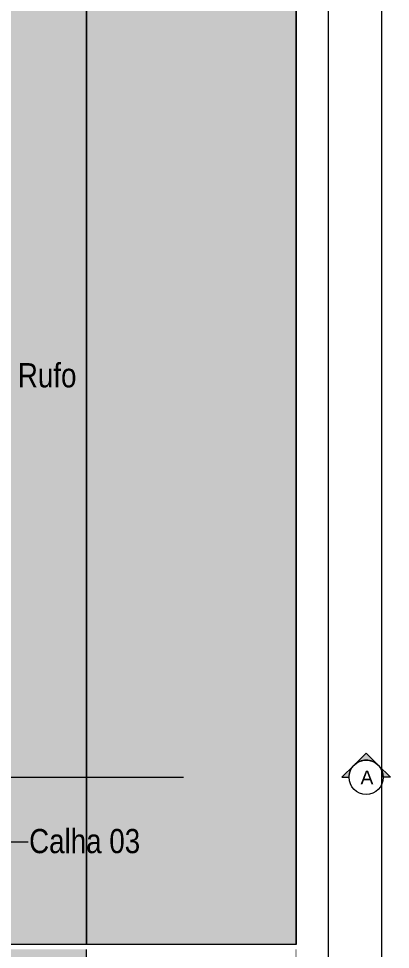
# Model space of a CAD drawing. Header units: metres. Extents: x -77 to -16.6, y -68.5 to -27.7.
# Drawn here: x -43.43 to -41.13, y -56.63 to -50.86 of the extents above; entities that cross this region are included whole.
import ezdxf

# ---------------------------------------------------------------- set-up
doc = ezdxf.new("R2010")
doc.units = ezdxf.units.M
doc.header["$MEASUREMENT"] = 0
doc.linetypes.add('Dot & Dashed', pattern=[0.012, 0.01, -0.001, 0, -0.001])
doc.linetypes.add('Wipeout_Contour', pattern=[1, 0, -1])
for name, color, linetype, lineweight in [('01_PLANTA COBERTURA_5_0_Caneta_No__7', 7, 'Continuous', 13), ('01_PLANTA COBERTURA_5_COBERTURA-LINHAS.EXEC_Caneta_No__241', 7, 'Continuous', 13), ('01_PLANTA COBERTURA_5_LAJES.EST_Caneta_No__241', 7, 'Continuous', 13), ('01_PLANTA COBERTURA_5_LAJES.EST_Caneta_No__98', 7, 'Continuous', 0), ('01_PLANTA COBERTURA_5_LAJES.EST_Caneta_No__99', 7, 'Continuous', 20), ('01_PLANTA COBERTURA_5_PAREDE CONSTRUIR_Caneta_No__241', 7, 'Continuous', 13), ('01_PLANTA COBERTURA_5_TERRENO.ARQ_Caneta_No__241', 7, 'Continuous', 13)]:
    doc.layers.add(name, color=color, linetype=linetype, lineweight=lineweight)
doc.layers.add('01_PLANTA COBERTURA_5_COTAS IMPLANTAÇÃO.EXEC_Caneta_No__25', color=7, linetype='Continuous', lineweight=13, true_color=0x982312)
doc.layers.add('01_PLANTA COBERTURA_5_LAJES.EST_Caneta_No__18', color=7, linetype='Continuous', lineweight=0, true_color=0xdfdfdf)
for name, color, linetype in [('01_PLANTA COBERTURA_5_LAJES.EST', 7, 'Continuous'), ('01_PLANTA COBERTURA_5_PAREDE CONSTRUIR', 7, 'Continuous'), ('01_PLANTA COBERTURA_5_TERRENO.ARQ', 7, 'Continuous')]:
    doc.layers.add(name, color=color, linetype=linetype)
doc.styles.add('GENERATED_STYLE_1', font='arial.ttf')
doc.styles.add('GENERATED_STYLE_2', font='ARIALN.TTF')

msp = doc.modelspace()

# ---------------------------------------------------------------- hatches: boundary and pattern name
at = {"layer": '01_PLANTA COBERTURA_5_LAJES.EST', "linetype": 'Continuous', "lineweight": 0, "true_color": 0x000000}
for points in [[(-41.2062, -55.4893), (-41.2812, -55.4143), (-41.3562, -55.4893, -0.414214)], [(-41.4312, -55.5643), (-41.3873, -55.5643, -0.198912), (-41.3562, -55.4893)], [(-41.1312, -55.5643), (-41.2062, -55.4893, -0.198912), (-41.1751, -55.5643)]]:
    msp.add_hatch(color=18, dxfattribs=at).paths.add_polyline_path(points)
at = {"layer": '01_PLANTA COBERTURA_5_LAJES.EST_Caneta_No__18', "linetype": 'Continuous', "lineweight": 0, "true_color": 0xdfdfdf}
h = msp.add_hatch(dxfattribs=at)
h.set_pattern_fill('Piso_Externo__0005', color=254, style=0, pattern_type=2)
h.set_pattern_definition([(45, (0, 0.6), (-0.1909188, 0.1909188), [0, -0.18, 0, -0.27]), (110, (0.6, 0.6), (0.253717, 0.09234544), [0, -0.132, 0, -0.228])])
h.paths.add_polyline_path([(-76.514, -65.1016), (-73.814, -65.1016, -0.414214), (-75.814, -67.1016), (-66.814, -67.1016, -0.414214), (-68.814, -65.1016), (-68.814, -62.301), (-68.814, -45.4002, -0.414214), (-66.514, -43.1002), (-65.914, -43.1002), (-65.914, -42.3002), (-66.514, -42.3002), (-66.514, -38.2041), (-65.114, -38.2041), (-65.114, -36.7038), (-66.514, -36.7038), (-66.514, -32.5997), (-65.114, -32.5997), (-56.714, -32.5997), (-53.814, -32.5997), (-44.014, -32.5997), (-44.014, -42.3002), (-53.814, -42.3002), (-53.814, -47.1002), (-44.014, -47.1002), (-44.014, -50.8516), (-45.6136, -50.8516), (-45.6136, -52.3506), (-44.014, -52.3506), (-44.014, -60.3006), (-48.9163, -60.3006), (-48.9163, -61.1006), (-44.3609, -61.1006), (-44.3609, -67.1016), (-44.014, -67.1016), (-41.514, -67.1016), (-41.514, -28.1016), (-41.714, -28.1016), (-41.714, -60.3006), (-43.014, -60.3006), (-43.014, -30.0016), (-66.514, -30.0016), (-66.514, -28.1016), (-76.514, -28.1016)])
h.paths.add_polyline_path([(-73.814, -45.1016), (-76.314, -45.1016), (-76.314, -43.0892), (-75.7984, -43.0908, -0.414214), (-73.8139, -45.0876)], flags=0)
h.paths.add_polyline_path([(-73.814, -45.5846, -0.009328), (-73.814, -45.6604)], flags=0)
h.paths.add_polyline_path([(-52.814, -46.3002), (-52.814, -43.1002), (-44.014, -43.1002), (-44.014, -46.3002)], flags=0)
h.paths.add_polyline_path([(-67.714, -34.1), (-76.314, -34.1), (-76.314, -32.5997), (-67.714, -32.5997)], flags=0)
at = {"layer": '01_PLANTA COBERTURA_5_TERRENO.ARQ', "linetype": 'Continuous', "lineweight": 0, "true_color": 0xc5d9be}
msp.add_hatch(color=9, dxfattribs=at).paths.add_polyline_path([(-66.514, -28.3016), (-66.514, -30.0016), (-43.014, -30.0016), (-43.014, -56.6006), (-41.714, -56.6006), (-41.714, -28.3016), (-43.014, -28.3016)])

# ---------------------------------------------------------------- linework, layer by layer
at = {"layer": '01_PLANTA COBERTURA_5_COBERTURA-LINHAS.EXEC_Caneta_No__241', "color": 7, "linetype": 'Continuous', "lineweight": 13, "ltscale": 1000}
msp.add_line((-44.8397, -55.965), (-43.3735, -55.965), dxfattribs=at)
at = {"layer": '01_PLANTA COBERTURA_5_COTAS IMPLANTAÇÃO.EXEC_Caneta_No__25', "color": 24, "linetype": 'Continuous', "lineweight": 13, "ltscale": 1000, "true_color": 0x982312}
msp.add_line((-41.1833, -67.0891), (-41.1833, -28.1141), dxfattribs=at)
at = {"layer": '01_PLANTA COBERTURA_5_LAJES.EST_Caneta_No__241', "color": 7, "linetype": 'Continuous', "lineweight": 13, "ltscale": 1000, "flags": 128}
for points in [[(-53.814, -42.3002), (-53.814, -47.1002), (-44.014, -47.1002), (-44.014, -50.8516), (-45.6136, -50.8516), (-45.6136, -52.3506), (-44.014, -52.3506), (-44.014, -60.3006), (-48.9163, -60.3006), (-48.9163, -61.1006), (-44.3609, -61.1006), (-44.3609, -67.1016), (-44.014, -67.1016), (-41.514, -67.1016), (-41.514, -28.1016)], [(-41.714, -28.1016), (-41.714, -60.3006), (-43.014, -60.3006), (-43.014, -30.0016)]]:
    msp.add_lwpolyline(points, dxfattribs=at)
at = {"layer": '01_PLANTA COBERTURA_5_LAJES.EST_Caneta_No__98', "color": 7, "linetype": 'Continuous', "lineweight": 0, "ltscale": 1000, "flags": 128}
for points in [[(-41.2062, -55.4893, 0.414214), (-41.3562, -55.4893), (-41.2812, -55.4143)], [(-41.4312, -55.5643), (-41.3873, -55.5643, -0.198912), (-41.3562, -55.4893)], [(-41.1312, -55.5643), (-41.1751, -55.5643, 0.198912), (-41.2062, -55.4893)]]:
    msp.add_lwpolyline(points, format="xyb", close=True, dxfattribs=at)
at = {"layer": '01_PLANTA COBERTURA_5_LAJES.EST_Caneta_No__98', "color": 7, "linetype": 'Continuous', "lineweight": 0, "ltscale": 1000}
msp.add_circle((-41.2812, -55.5643), 0.1061, dxfattribs=at)
at = {"layer": '01_PLANTA COBERTURA_5_TERRENO.ARQ_Caneta_No__241', "color": 7, "linetype": 'Continuous', "lineweight": 13, "ltscale": 1000, "flags": 128}
msp.add_lwpolyline([(-66.514, -28.3016), (-66.514, -30.0016), (-43.014, -30.0016), (-43.014, -56.6006), (-41.714, -56.6006), (-41.714, -28.3016), (-43.014, -28.3016)], close=True, dxfattribs=at)

# ---------------------------------------------------------------- texts
at = {"layer": '01_PLANTA COBERTURA_5_0_Caneta_No__7', "color": 7, "linetype": 'Continuous', "lineweight": 13, "insert": (-41.3159, -55.6074), "char_height": 0.085, "attachment_point": 7, "style": 'GENERATED_STYLE_1'}
msp.add_mtext('\\A1;{\\pql;\\pt0;\\fArial|b0|i0|c0|p0;\\W1.000000;A}', dxfattribs=at)
at = {"layer": '01_PLANTA COBERTURA_5_COBERTURA-LINHAS.EXEC_Caneta_No__241', "color": 7, "linetype": 'Continuous', "lineweight": 13, "char_height": 0.15, "attachment_point": 1, "style": 'GENERATED_STYLE_2'}
for s, insert in [('\\A1;{\\pql;\\pt0,241;\\fArial Narrow|b0|i0|c0|p0;\\W1.000000;Rufo \\fArial Narrow|b0|i0|c0|p0;\\W1.000000;\\A1{\\H.66x;\\S^  ;}\\fArial Narrow|b0|i0|c0|p0;\\W1.000000;\\fArial Narrow|b0|i0|c0|p0;\\W1.000000;\\A1{\\H.66x;\\S^  ;}\\fArial Narrow|b0|i0|c0|p0;\\W1.000000;\\fArial Narrow|b0|i0|c0|p0;\\W1.000000;\\fArial Narrow|b0|i0|c0|p0;\\W1.000000;\\fArial Narrow|b0|i0|c0|p0;\\W1.000000;\\fArial Narrow|b0|i0|c0|p0;\\W1.000000;\\fArial Narrow|b0|i0|c0|p0;\\W1.000000;\\fArial Narrow|b0|i0|c0|p0;\\W1.000000;\\A1{\\H.66x;\\S^  ;}\\fArial Narrow|b0|i0|c0|p0;\\W1.000000;\\fArial Narrow|b0|i0|c0|p0;\\W1.000000;\\A1{\\H.66x;\\S^  ;}\\fArial Narrow|b0|i0|c0|p0;\\W1.000000;\\fArial Narrow|b0|i0|c0|p0;\\W1.000000;\\fArial Narrow|b0|i0|c0|p0;\\W1.000000;\\fArial Narrow|b0|i0|c0|p0;\\W1.000000;\\fArial Narrow|b0|i0|c0|p0;\\W1.000000;\\fArial Narrow|b0|i0|c0|p0;\\W1.000000;\\fArial Narrow|b0|i0|c0|p0;\\W1.000000;\\A1{\\H.66x;\\S^  ;}\\fArial Narrow|b0|i0|c0|p0;\\W1.000000;\\fArial Narrow|b0|i0|c0|p0;\\W1.000000;\\A1{\\H.66x;\\S^  ;}\\fArial Narrow|b0|i0|c0|p0;\\W1.000000;\\fArial Narrow|b0|i0|c0|p0;\\W1.000000;\\fArial Narrow|b0|i0|c0|p0;\\W1.000000;\\fArial Narrow|b0|i0|c0|p0;\\W1.000000;\\fArial Narrow|b0|i0|c0|p0;\\W1.000000;\\fArial Narrow|b0|i0|c0|p0;\\W1.000000;\\fArial Narrow|b0|i0|c0|p0;\\W1.000000;\\A1{\\H.66x;\\S^  ;}\\fArial Narrow|b0|i0|c0|p0;\\W1.000000;\\fArial Narrow|b0|i0|c0|p0;\\W1.000000;\\A1{\\H.66x;\\S^  ;}\\fArial Narrow|b0|i0|c0|p0;\\W1.000000;\\fArial Narrow|b0|i0|c0|p0;\\W1.000000;\\fArial Narrow|b0|i0|c0|p0;\\W1.000000;\\fArial Narrow|b0|i0|c0|p0;\\W1.000000;\\fArial Narrow|b0|i0|c0|p0;\\W1.000000;\\fArial Narrow|b0|i0|c0|p0;\\W1.000000;\\fArial Narrow|b0|i0|c0|p0;\\W1.000000;\\A1{\\H.66x;\\S^  ;}\\fArial Narrow|b0|i0|c0|p0;\\W1.000000;\\fArial Narrow|b0|i0|c0|p0;\\W1.000000;\\A1{\\H.66x;\\S^  ;}\\fArial Narrow|b0|i0|c0|p0;\\W1.000000;\\fArial Narrow|b0|i0|c0|p0;\\W1.000000;\\fArial Narrow|b0|i0|c0|p0;\\W1.000000;\\fArial Narrow|b0|i0|c0|p0;\\W1.000000;\\fArial Narrow|b0|i0|c0|p0;\\W1.000000;\\fArial Narrow|b0|i0|c0|p0;\\W1.000000;\\fArial Narrow|b0|i0|c0|p0;\\W1.000000;\\A1{\\H.66x;\\S^  ;}\\fArial Narrow|b0|i0|c0|p0;\\W1.000000;}', (-43.438, -52.9986)), ('\\A1;{\\pql;\\pt0,241;\\fArial Narrow|b0|i0|c0|p0;\\W1.000000;Calha 03\\fArial Narrow|b0|i0|c0|p0;\\W1.000000;\\A1{\\H.66x;\\S^  ;}\\fArial Narrow|b0|i0|c0|p0;\\W1.000000;\\fArial Narrow|b0|i0|c0|p0;\\W1.000000;\\A1{\\H.66x;\\S^  ;}\\fArial Narrow|b0|i0|c0|p0;\\W1.000000;\\fArial Narrow|b0|i0|c0|p0;\\W1.000000;\\fArial Narrow|b0|i0|c0|p0;\\W1.000000;\\fArial Narrow|b0|i0|c0|p0;\\W1.000000;\\fArial Narrow|b0|i0|c0|p0;\\W1.000000;\\fArial Narrow|b0|i0|c0|p0;\\W1.000000;\\fArial Narrow|b0|i0|c0|p0;\\W1.000000;\\A1{\\H.66x;\\S^  ;}\\fArial Narrow|b0|i0|c0|p0;\\W1.000000;\\fArial Narrow|b0|i0|c0|p0;\\W1.000000;\\A1{\\H.66x;\\S^  ;}\\fArial Narrow|b0|i0|c0|p0;\\W1.000000;\\fArial Narrow|b0|i0|c0|p0;\\W1.000000;\\fArial Narrow|b0|i0|c0|p0;\\W1.000000;\\fArial Narrow|b0|i0|c0|p0;\\W1.000000;\\fArial Narrow|b0|i0|c0|p0;\\W1.000000;\\fArial Narrow|b0|i0|c0|p0;\\W1.000000;\\fArial Narrow|b0|i0|c0|p0;\\W1.000000;\\A1{\\H.66x;\\S^  ;}\\fArial Narrow|b0|i0|c0|p0;\\W1.000000;\\fArial Narrow|b0|i0|c0|p0;\\W1.000000;\\A1{\\H.66x;\\S^  ;}\\fArial Narrow|b0|i0|c0|p0;\\W1.000000;\\fArial Narrow|b0|i0|c0|p0;\\W1.000000;\\fArial Narrow|b0|i0|c0|p0;\\W1.000000;\\fArial Narrow|b0|i0|c0|p0;\\W1.000000;\\fArial Narrow|b0|i0|c0|p0;\\W1.000000;\\fArial Narrow|b0|i0|c0|p0;\\W1.000000;\\fArial Narrow|b0|i0|c0|p0;\\W1.000000;\\A1{\\H.66x;\\S^  ;}\\fArial Narrow|b0|i0|c0|p0;\\W1.000000;\\fArial Narrow|b0|i0|c0|p0;\\W1.000000;\\A1{\\H.66x;\\S^  ;}\\fArial Narrow|b0|i0|c0|p0;\\W1.000000;\\fArial Narrow|b0|i0|c0|p0;\\W1.000000;\\fArial Narrow|b0|i0|c0|p0;\\W1.000000;\\fArial Narrow|b0|i0|c0|p0;\\W1.000000;\\fArial Narrow|b0|i0|c0|p0;\\W1.000000;\\fArial Narrow|b0|i0|c0|p0;\\W1.000000;\\fArial Narrow|b0|i0|c0|p0;\\W1.000000;\\A1{\\H.66x;\\S^  ;}\\fArial Narrow|b0|i0|c0|p0;\\W1.000000;\\fArial Narrow|b0|i0|c0|p0;\\W1.000000;\\A1{\\H.66x;\\S^  ;}\\fArial Narrow|b0|i0|c0|p0;\\W1.000000;\\fArial Narrow|b0|i0|c0|p0;\\W1.000000;\\fArial Narrow|b0|i0|c0|p0;\\W1.000000;\\fArial Narrow|b0|i0|c0|p0;\\W1.000000;\\fArial Narrow|b0|i0|c0|p0;\\W1.000000;\\fArial Narrow|b0|i0|c0|p0;\\W1.000000;\\fArial Narrow|b0|i0|c0|p0;\\W1.000000;\\A1{\\H.66x;\\S^  ;}\\fArial Narrow|b0|i0|c0|p0;\\W1.000000;}', (-43.3685, -55.8845))]:
    msp.add_mtext(s, dxfattribs=dict(at, insert=insert))

# ---------------------------------------------------------------- next in the draw order: wipeouts: each hides what was drawn before it
at = {"color": 254, "linetype": 'Wipeout_Contour', "lineweight": 0, "ltscale": 257.852936}
msp.add_wipeout([(-41.544, -28.1316), (-41.544, -67.1016), (-41.514, -67.1016), (-41.514, -28.1316)], dxfattribs=at).dxf.layer = '01_PLANTA COBERTURA_5_PAREDE CONSTRUIR'
at = {"color": 254, "linetype": 'Wipeout_Contour', "lineweight": 0, "ltscale": 281.537925}
msp.add_wipeout([(-41.714, -56.6306), (-41.714, -56.7706), (-41.684, -56.7706), (-41.684, -56.6306)], dxfattribs=at).dxf.layer = '01_PLANTA COBERTURA_5_PAREDE CONSTRUIR'

# ---------------------------------------------------------------- next in the draw order: linework, layer by layer
at = {"layer": '01_PLANTA COBERTURA_5_PAREDE CONSTRUIR_Caneta_No__241', "color": 7, "linetype": 'Continuous', "lineweight": 13, "ltscale": 1000, "flags": 128}
msp.add_lwpolyline([(-41.514, -67.1016), (-41.514, -28.1016)], dxfattribs=at)

# ---------------------------------------------------------------- next in the draw order: wipeouts: each hides what was drawn before it
at = {"color": 254, "linetype": 'Wipeout_Contour', "lineweight": 0, "ltscale": 284.061353}
msp.add_wipeout([(-41.714, -56.6006), (-44.014, -56.6006), (-44.014, -56.6306), (-41.714, -56.6306)], dxfattribs=at).dxf.layer = '01_PLANTA COBERTURA_5_PAREDE CONSTRUIR'

# ---------------------------------------------------------------- next in the draw order: linework, layer by layer
at = {"layer": '01_PLANTA COBERTURA_5_PAREDE CONSTRUIR_Caneta_No__241', "color": 7, "linetype": 'Continuous', "lineweight": 13, "ltscale": 1000, "flags": 128}
msp.add_lwpolyline([(-41.714, -56.6006), (-44.014, -56.6006)], dxfattribs=at)

# ---------------------------------------------------------------- next in the draw order: wipeouts: each hides what was drawn before it
at = {"color": 254, "linetype": 'Wipeout_Contour', "lineweight": 0, "ltscale": 281.264799}
msp.add_wipeout([(-41.714, -56.6006), (-41.714, -56.6306), (-41.684, -56.6306), (-41.684, -56.6006)], dxfattribs=at).dxf.layer = '01_PLANTA COBERTURA_5_PAREDE CONSTRUIR'

# ---------------------------------------------------------------- next in the draw order: wipeouts: each hides what was drawn before it
at = {"color": 254, "linetype": 'Wipeout_Contour', "lineweight": 0, "ltscale": 241.171527}
msp.add_wipeout([(-41.714, -28.3016), (-41.714, -56.6006), (-41.684, -56.6006), (-41.684, -28.3016)], dxfattribs=at).dxf.layer = '01_PLANTA COBERTURA_5_PAREDE CONSTRUIR'
at = {"color": 254, "linetype": 'Wipeout_Contour', "lineweight": 0, "ltscale": 281.335968}
msp.add_wipeout([(-41.684, -56.6306), (-41.684, -56.7706), (-41.544, -56.7706), (-41.544, -56.6306)], dxfattribs=at).dxf.layer = '01_PLANTA COBERTURA_5_PAREDE CONSTRUIR'

# ---------------------------------------------------------------- next in the draw order: linework, layer by layer
at = {"layer": '01_PLANTA COBERTURA_5_PAREDE CONSTRUIR_Caneta_No__241', "color": 7, "linetype": 'Continuous', "lineweight": 13, "ltscale": 1000, "flags": 128}
msp.add_lwpolyline([(-41.714, -28.3016), (-41.714, -56.6006)], dxfattribs=at)

# ---------------------------------------------------------------- next in the draw order: wipeouts: each hides what was drawn before it
at = {"color": 254, "linetype": 'Wipeout_Contour', "lineweight": 0, "ltscale": 240.943221}
msp.add_wipeout([(-41.684, -28.2716), (-41.684, -56.6306), (-41.544, -56.6306), (-41.544, -28.2716)], dxfattribs=at).dxf.layer = '01_PLANTA COBERTURA_5_PAREDE CONSTRUIR'

# ---------------------------------------------------------------- next in the draw order: linework, layer by layer
at = {"layer": '01_PLANTA COBERTURA_5_LAJES.EST_Caneta_No__99', "color": 7, "linetype": 'Dot & Dashed', "lineweight": 20, "ltscale": 1000}
msp.add_line((-76.6125, -55.5643), (-41.4312, -55.5643), dxfattribs=at)

doc.saveas('drawing.dxf')
